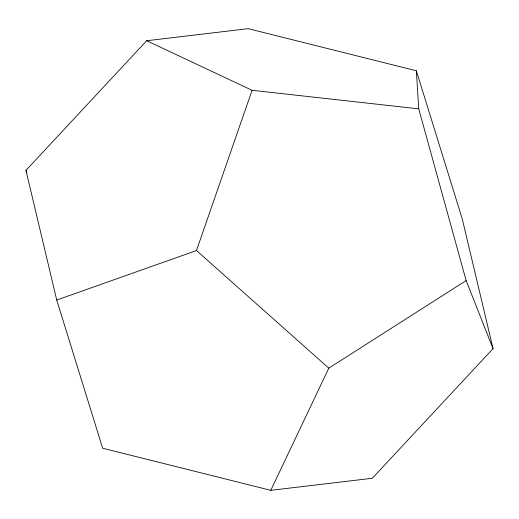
<?xml version="1.0" encoding="UTF-8"?>
<svg xmlns="http://www.w3.org/2000/svg" width="519" height="519" viewBox="0 0 519 519"><rect width="100%" height="100%" fill="white"/><g stroke="black" fill="none" stroke-linecap="round" stroke-linejoin="round"><path stroke-width="0.78" d="M56.733 300.04L196.487 250.547L252.078 90.293L418.742 108.854L466.146 280.584L493.05 348.632L372.318 478.265L270.795 490.332L102.658 448.228L56.733 300.04L25.95 170.368L146.682 40.735L248.205 28.668L416.342 70.772L462.267 218.96L493.05 348.632M270.795 490.332L328.787 368.153L466.146 280.584M146.682 40.735L252.078 90.293M196.487 250.547L328.787 368.153M25.95 170.368L26.839 172.613M416.342 70.772L418.742 108.854"/></g></svg>
